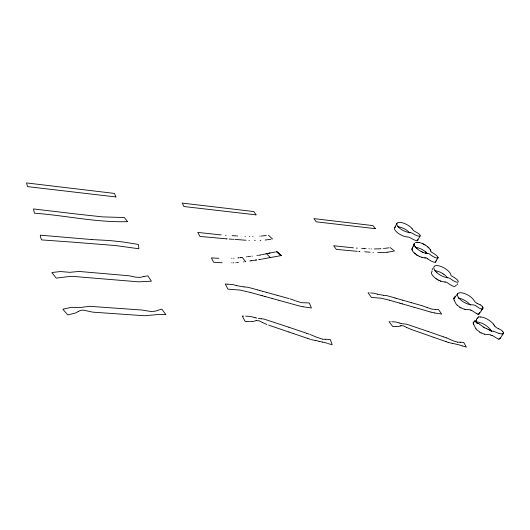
<?xml version="1.0" encoding="UTF-8"?>
<svg xmlns="http://www.w3.org/2000/svg" width="530" height="530" viewBox="0 0 530 530"><rect width="100%" height="100%" fill="white"/><g stroke="black" fill="none" stroke-linecap="round" stroke-linejoin="round"><path stroke-width="0.79" d="M412.035 248.981L412.035 249.014A9.268 3.723 28 0 0 412.022 249.213M412.055 248.868L412.048 248.895A8.964 3.604 28 0 1 412.108 248.736M476.218 320.411L476.059 321.577M476.245 320.319L476.649 319.159M431.996 270.088L432.712 268.511M414.347 243.502L413.214 246.125L414.414 243.363A9.626 3.862 29.6 0 1 414.526 243.19M413.274 245.986L412.135 248.596A7.943 3.193 27.9 0 1 412.221 248.418M476.682 319.08L477.139 318.205M394.665 227.695L396.95 223.329M417.786 240.196L420.164 235.843M436.614 260.038L435.488 261.913L437.932 257.924M457.682 283.769L456.595 285.378M499.989 338.67L503.308 333.622M482.558 308.586L479.464 313.694A3.763 1.57 31.5 0 0 479.524 313.601A3.889 1.623 32.5 0 0 479.557 313.005M481.174 310.852L482.75 308.44M481.227 310.626L482.876 308.261M457.688 293.673L453.846 298.615M453.6 298.575L455.542 296.296L453.607 298.529M475.178 320.604L473.217 322.869L473.542 322.823M475.059 320.736L473.138 322.843M412.38 248.206L412.393 248.186A8.387 3.372 27.9 0 0 412.26 248.351M412.453 248.126L412.877 247.788M477.788 317.523L478.484 317.172M400.256 325.976L398.938 326.427A10.103 4.856 29.2 0 1 398.447 326.493L396.168 326.533M400.349 325.937L401.025 325.672M415.361 242.554L415.712 242.429A9.626 3.862 29.6 0 1 416.871 242.263L417.011 242.256M502.977 333.86L502.076 333.973M499.406 339.048L498.438 339.127M454.402 298.496L453.918 298.609M401.111 325.645L403.443 325.857L406.377 327.295M256.129 320.597L253.254 321.425A11.223 6.201 23.6 0 1 252.565 321.498L249.869 321.538M266.424 253.731L269.565 253.115M265.729 253.883L265.378 253.956M265.159 254.002L262.463 254.572M276.627 251.704L281.032 255.612L281.47 255.506L276.932 251.571L276.521 251.684L280.893 255.486M394.532 251.041L390.173 247.603M275.03 252.035L275.474 251.942M261.966 254.672L261.608 254.744M274.494 252.148L270.28 252.976M260.806 254.903L260.078 255.049M393.373 251.273L387.973 252.148M270.585 257.514L273.149 257.043M478.762 314.058L478.464 314.104A3.889 1.934 38.7 0 1 478.166 314.151M260.038 255.056L259.687 255.122M269.849 257.653L262.337 259.051M269.359 253.154L269.922 253.048M269.525 253.121L269.154 253.194M268.279 253.353L268.624 253.294M279.694 255.857L280.483 255.712M256.248 320.57L259.157 320.816L262.449 322.459M259.09 255.235L258.448 255.347M279.224 255.944L273.579 256.964M251.935 260.608L254.221 260.263M251.637 260.661L251.266 260.727M251.22 260.733L250.75 260.82M261.635 259.177L261.111 259.269M250.438 260.873L249.776 260.985M260.515 259.369L260.038 259.448M247.596 256.699L250.498 256.315M272.533 239.037L268.485 235.254M259.779 259.488L259.362 259.554M389.007 247.795L384.409 248.418M246.808 256.825L246.443 256.878M257.56 255.493L256.858 255.593M258.991 259.614L258.594 259.673M271.015 239.275L265.126 240.017M245.662 261.641L245.198 261.707M256.838 259.925L256.281 260.005M244.091 261.86L243.469 261.946M256.235 260.005L255.559 260.098M255.513 260.104L254.784 260.19M242.316 257.441L245.602 261.648M387.761 252.174L386.549 252.306M266.232 235.532L265.55 235.605M241.72 257.514L241.316 257.56M241.024 257.593L240.647 257.633M265.093 235.658L264.397 235.731M240.587 257.64L240.143 257.686M252.505 256.116L252.002 256.169M240.09 257.693L239.732 257.732M263.927 235.784L261.316 236.029M383.515 248.517L383.091 248.557M238.679 257.832L238.328 257.865M386.178 252.34L385.635 252.386M238.261 257.871L237.924 257.905M238.427 262.496L237.99 262.529M260.177 236.122L259.839 236.148M237.539 262.569L237.076 262.602M385.005 252.439L377.738 252.605M460.186 342.208L463.717 342.413L466.367 347.064L462.458 345.938M460.259 342.201L457.953 342.201A2.551 1.166 31.3 0 1 457.748 342.175L457.609 342.148M380.891 248.742L380.527 248.769M435.309 309.401L431.731 309.123L427.213 307.552M435.534 309.387L437.879 309.434A18.007 8.063 30.4 0 1 438.482 309.52L441.642 314.065L434.839 312.985M236.267 262.655L235.797 262.688M380.129 248.789L374.425 248.954M325.745 339.273L323.055 339.246A2.796 1.504 27.4 0 1 322.81 339.22L322.81 339.22M325.844 339.266L330.283 339.505L332.164 344.699L328.03 343.599M260.846 240.355L260.111 240.395M233.975 258.19L233.637 258.203M233.743 262.794L233.379 262.807M232.014 258.282L231.663 258.296M232.147 262.853L231.782 262.86M383.501 295.263L386.84 295.647L394.949 297.933M383.342 295.27L377.42 294.196M253.035 236.479L252.658 236.486M243.932 286.876L248.073 287.3L257.54 289.864M243.846 286.876L236.917 285.716M255.235 240.527L254.559 240.527M249.815 236.512L249.418 236.506M391.71 321.723L395.102 321.895A11.448 5.545 29.7 0 1 395.678 321.988L398.52 322.743M393.591 326.473L395.738 326.52M445.352 282.033L446.565 282.185L447.923 283.133A8.414 3.452 29.4 0 0 448.771 283.749C450.149 284.623 455.747 288.287 455.548 285.458M245.668 316.158L249.842 316.37A12.707 7.122 24.1 0 1 250.551 316.476L253.883 317.318M246.271 321.452L249.186 321.524M361.599 248.318L364.554 248.497M445.246 282.026L444.564 282.006M393.161 326.467L392.65 326.453L389.126 321.664L390.206 321.69M245.907 321.445L245.125 321.425L242.283 316.079L243.707 316.112M232.127 235.625L236.161 235.89M371.411 248.895L371.046 248.881M245.403 236.426L244.993 236.413M218.916 258.276L211.357 257.924L213.669 262.27L219.519 262.648M491.9 331.091L492.986 331.164M364.746 251.783L370.046 252.194M222.183 262.767L220.029 262.675M425.497 257.911L425.974 257.938M234.923 239.394L244.211 240.117M249.365 240.408L248.941 240.388M425.371 257.905L424.305 257.832M369.258 248.808L368.893 248.789M261.8 318.828L263.324 318.941A8.208 4.551 24.7 0 1 263.808 319.007L288.79 327.209M428.154 331.482L406.662 324.208A7.413 3.544 29.9 0 0 406.272 324.148L402.204 323.704M261.654 318.822L258.269 318.411M233.717 239.335L232.975 239.295M370.649 292.957L373.968 293.249A11.097 5.227 28.2 0 1 374.385 293.322L377.353 294.17M357.193 248.153L356.259 248.093M228.026 284.193L232.61 284.57A12.342 6.599 22.7 0 1 233.12 284.656L236.758 285.663M373.425 252.426L372.988 252.399M227.715 284.173L227.264 284.146M232.279 239.255L229.225 239.056M246.026 240.236L244.761 240.156M226.085 235.34L225.508 235.307M226.946 284.126L225.237 284.027L227.966 289.155L240.07 290.069L250.12 292.381M491.827 331.084L490.932 330.939M369.158 292.871L368.052 292.805L371.444 297.443L381.15 298.191L389.596 300.232M366.144 248.623L365.766 248.596M359.89 251.511L359.34 251.472M237.672 236.009L236.85 235.949M359.095 251.452L358.731 251.425M365.057 248.537L364.607 248.504M501.99 333.973L499.088 333.469M478.139 314.104L477.901 314.085A3.432 1.941 45.8 0 1 477.696 314.098M315.502 340.558L316.529 340.664A6.082 3.332 27.5 0 1 316.768 340.704L318.961 341.307M227.185 238.898L226.807 238.871M315.423 340.551L315.688 340.578M315.781 340.585L311.13 339.584M226.734 238.864L199.923 236.426L197.783 232.412L221.275 234.942M452.249 343.387L448.168 342.367M452.282 343.394L453.117 343.486A5.552 2.577 31.6 0 1 453.309 343.513L459.305 344.931A2.564 1.179 31.6 0 1 459.517 344.97L462.352 345.904M357.346 251.313L336.378 249.411L333.681 245.721L352.649 247.788M353.464 247.868L353.099 247.835M421.092 251.452L421.277 251.551A9.335 3.743 29.6 0 0 423.801 252.677L423.967 252.744A9.381 3.763 29.6 0 0 424.444 252.903L424.603 252.956A9.421 3.783 29.6 0 0 426.869 253.486L427.67 253.565A7.387 2.968 29.6 0 0 427.995 253.578L428.498 253.572A1.047 0.424 29.9 0 1 428.657 253.598A0.967 0.391 29.9 0 1 429.121 253.777A1.02 0.411 29.9 0 1 429.307 253.883L429.87 254.32A6.81 2.723 29.9 0 0 430.267 254.645L430.426 254.771A7.559 3.021 29.9 0 0 430.797 255.043L431.639 255.626A9.229 3.683 29.9 0 0 432.036 255.877L432.924 256.421A9.176 3.657 29.9 0 0 433.401 256.686L433.586 256.785A8.506 3.392 29.9 0 0 434.07 257.037L434.255 257.13A7.506 2.994 30 0 0 434.739 257.355L434.931 257.441A6.294 2.517 30 0 0 435.415 257.64L435.6 257.706A5.148 2.06 30 0 0 436.071 257.871L436.256 257.924A4.015 1.61 30 0 0 436.7 258.037A3.518 1.411 30 0 0 436.866 258.07A3.087 1.239 30 0 0 437.263 258.11A2.703 1.08 30 0 0 437.402 258.11A2.498 1 30 0 0 437.707 258.064A2.305 0.927 30.1 0 0 437.972 257.871M465.525 309.447L468.831 309.646A12.594 10.938 -22 0 1 470.064 309.845L470.335 309.924M322.657 342.142L323.903 342.294A2.802 1.524 27.7 0 1 324.161 342.347L327.381 343.36M322.565 342.128L319.126 341.353M303.081 306.751L311.428 308.003L309.341 303.041L308.897 302.974A19.709 10.269 26.5 0 0 308.168 302.882L301.543 302.69L295.773 300.934M302.955 306.738L298.894 305.883M418.057 242.323L417.905 242.303A9.566 3.842 29.6 0 0 416.991 242.276M434.766 312.978L430.969 312.124M426.054 257.944L426.484 258.037A0.868 0.351 28.1 0 1 426.663 258.11L426.723 258.136A1.411 0.57 28.2 0 1 427.114 258.375A2.08 0.848 28.1 0 1 427.279 258.488L427.816 258.912M410.551 232.657L409.365 232.531A8.897 3.445 27.1 0 1 400.296 228.702A10.123 3.915 27.1 0 1 399.03 227.675A7.89 3.061 27 0 1 398.176 226.827A8.977 3.478 27.1 0 1 400.707 222.441A8.977 3.478 27.1 0 1 412.128 228.695M322.551 339.18L315.721 336.875M418.462 242.376L418.627 242.402A9.494 3.809 29.6 0 1 419.051 242.482L419.217 242.521M416.408 247.457L416.567 247.483A9.063 3.644 28 0 1 418.23 247.881L418.395 247.927A8.937 3.591 28 0 1 420.813 248.861L420.979 248.941A8.745 3.498 28 0 1 421.443 249.179L421.628 249.259A8.977 3.65 28 0 1 422.039 249.444L423.112 250.087A7.327 2.862 28.2 0 1 423.318 250.233L423.503 250.319A5.187 2.04 28.1 0 1 423.947 250.591L424.643 251.114A8.619 3.458 28 0 1 425.033 251.406L425.173 251.525A8.957 3.604 28 0 1 427.18 253.519L427.246 253.605M457.536 342.142L453.673 341.022L446.823 338.014M426.478 253.426L426.352 253.406A9.335 3.743 29.6 0 1 425.895 253.307L425.769 253.28M498.346 339.114L492.025 335.311M499.055 333.463L494.424 331.588A4.326 1.888 30.2 0 0 493.225 331.184M419.23 256.295L419.416 256.374A7.135 3.021 28 0 0 419.594 256.48L420.74 256.911A8.95 3.531 27.8 0 0 421.204 257.03L421.403 257.149A8.871 3.564 28 0 0 423.132 257.633L423.894 257.779A7.446 2.988 27.9 0 0 424.318 257.845M401.634 323.578L401.117 323.466M256.758 318.093L254.93 317.629M400.865 323.406L399.474 323.035M422.662 257.52L422.529 257.487A9.023 3.624 28 0 1 422.046 257.348L421.867 257.295M419.654 242.627L419.833 242.667A9.381 3.763 29.6 0 1 420.283 242.8L420.462 242.853A9.315 3.736 29.6 0 1 424.232 244.482L424.391 244.575A9.196 3.69 29.6 0 1 424.855 244.84L425.033 244.946M477.676 314.038L476.656 313.621M484.334 334.165L481.233 332.833M464.234 309.215L461.093 307.851M290.327 298.947L295.137 300.642M264.808 296.429L265.437 296.608M278.873 300.311L298.469 305.757M259.395 290.38L259.813 290.5M277.183 295.309L289.234 298.642M250.246 292.414L260.932 295.362M261.118 295.415L261.754 295.588M261.986 295.654L262.535 295.806M262.668 295.839L264.583 296.369M272.062 298.436L278.647 300.245M257.726 289.917L258.978 290.268M259.952 290.533L262.675 291.295M262.906 291.354L266.776 292.427M266.868 292.454L277.005 295.263M265.669 296.668L271.969 298.41M402.118 303.822L402.654 303.975M414.003 307.228L402.734 303.995M414.115 307.254L430.897 312.104M254.903 317.622L254.334 317.457M411.572 302.723L402.793 300.199M422.357 305.817L427.167 307.532M396.374 298.344L396.652 298.423M411.644 302.743L421.986 305.711M389.709 300.265L399.514 303.074M400.289 303.299L401.925 303.763M399.706 303.127L400.176 303.266M396.135 298.277L394.989 297.946M396.851 298.483L402.754 300.185M399.275 322.975L398.931 322.869M478.139 323.618L477.166 323.287M310.209 334.51L315.323 336.663M306.559 333.264L309.401 334.238M293.381 333.549L307.175 338.233M307.228 338.253L310.467 339.359M288.843 327.229L306.36 333.198M288.923 332.032L293.189 333.489M268.644 325.122L288.83 331.999M446.571 337.928L446.24 337.809M446.035 341.618L445.326 341.38M446.075 341.638L448.042 342.327M443.531 336.861L446.035 337.736M433.268 337.166L445.24 341.346M428.194 331.495L443.405 336.815M432.977 337.067L411.638 329.594M411.26 329.461L406.464 327.348M471.508 310.282L476.424 313.469M266.915 324.512L262.628 322.565M490.866 330.912L489.985 330.475M440.284 280.953L439.416 280.602M423.298 252.485L423.112 252.412A9.196 3.69 29.6 0 1 417.567 249.1L417.421 248.974A9.235 3.71 29.6 0 1 415.705 247.278L415.666 247.232A9.374 3.763 29.6 0 1 414.559 245.542L414.513 245.443M498.757 328.858L500.221 329.514A3.955 1.669 31.7 0 1 501.519 330.342L501.612 330.415A4.213 1.769 31.7 0 1 502.639 331.382M498.65 328.812L496.703 327.812A4.525 1.895 31.5 0 1 495.934 327.242L495.908 327.229A4.518 1.895 31.5 0 1 494.854 326.202M422.894 243.807L423.079 243.893A9.189 3.69 29.6 0 1 428.757 247.815L428.876 247.941M486.249 328.507L487.673 329.176M486.136 328.454L484.658 327.712M438.211 280.039L438.277 280.072A5.697 2.524 29.2 0 0 439.178 280.555M417.945 255.632L418.104 255.725A8.778 3.564 28 0 0 418.382 255.91L418.753 256.063A5.26 2.206 28.1 0 0 419.237 256.242M442.63 273.506L441.51 272.87A9.593 3.935 29.1 0 0 434.785 270.737M488.925 329.839L489.912 330.435M479.405 324.174L483.314 326.917M417.236 255.221L417.693 255.493A8.48 3.405 28 0 0 417.945 255.593M442.782 273.599L442.881 273.659A5.598 2.226 29.2 0 1 443.636 274.189M436.912 279.297L437.296 279.529A8.937 3.644 29 0 0 438.231 279.979M459.934 307.168L457.158 305.174M479.862 332.025L477.093 330.038A10.077 9.865 27.7 0 1 476.026 328.878M415.573 254.055L416.375 254.645M435.998 278.681L435.309 278.164A7.506 3.153 28.8 0 1 434.845 277.766A9.593 3.935 29.1 0 1 432.228 271.221M415.136 253.711L414.884 253.506A9.189 3.683 28 0 1 414.645 253.314L414.526 253.194M427.789 246.92L427.935 247.046A9.215 3.697 29.6 0 1 429.181 248.259L429.293 248.391A9.341 3.75 29.6 0 1 429.903 249.153L429.989 249.272A9.401 3.77 29.6 0 1 430.194 249.584L430.274 249.703M425.537 251.829L425.669 251.949A8.897 3.578 28 0 1 426.007 252.247L426.133 252.366M417.044 248.649L416.905 248.524A9.215 3.697 29.6 0 1 416.11 247.735L416.004 247.623M414.195 252.883L414.082 252.777A8.924 3.584 28 0 1 413.374 252.022L413.274 251.902A8.964 3.604 28 0 1 412.499 250.783L412.439 250.677M266.524 253.711L270.333 257.56M475.973 328.898L473.813 324.685M491.615 331.409L490.946 330.448M494.795 326.129L494.145 325.175M493.437 324.148L494.092 325.095M415.348 246.834L415.255 246.708A9.427 3.783 29.6 0 1 414.394 245.138L414.374 245.072A9.566 3.842 29.6 0 1 414.374 243.456M412.068 228.682L413.241 230.278A3.008 1.153 27.3 0 0 414.281 231.1L417.19 232.683A5.532 2.147 27.4 0 1 417.733 233.028A6.287 2.438 27.4 0 1 418.879 233.889L419.29 234.253A3.988 1.544 27.5 0 1 419.833 234.863A4.127 1.597 27.5 0 1 420.051 235.234L420.177 235.764A2.643 1.02 27.5 0 1 419.932 236.095L419.17 236.208A4.081 1.577 27.5 0 1 418.104 236.049L417.136 235.751A5.843 2.259 27.4 0 1 415.142 234.856L412.479 233.313A3.352 1.305 27.4 0 0 410.558 232.663M470.269 305.015L470.216 304.949A8.798 3.717 30.3 0 0 469.54 304.147L469.368 303.962A10.249 4.333 30.2 0 0 468.553 303.16L468.427 303.047A9.639 4.074 30.2 0 0 467.42 302.206L467.221 302.047A9.792 4.141 30.3 0 0 458.178 298.039M430.44 250.008L430.698 250.564A9.103 3.65 29.6 0 1 430.784 250.809L430.817 250.922A6.771 2.716 29.6 0 1 430.87 251.187M473.78 324.592L473.389 323.605M454.137 300.099L453.62 298.662M454.17 300.179L456.217 304.2A9.308 9.268 21.2 0 0 457.132 305.094M473.369 323.545L473.131 322.876M395.625 226.966A8.904 3.498 27.1 0 0 395.102 230.206A9.752 3.829 27.1 0 0 395.877 231.219A7.963 3.127 27.1 0 0 396.718 232.067A10.083 3.955 27.1 0 0 397.977 233.101A8.155 3.206 27.1 0 0 399.335 234.028A9.01 3.538 27.1 0 0 407.04 236.936L408.206 237.029A3.339 1.318 27.4 0 1 410.127 237.678L412.777 239.222A5.187 2.034 27.5 0 0 413.367 239.52A6.009 2.352 27.5 0 0 414.765 240.11L415.732 240.408A4.068 1.597 27.5 0 0 416.799 240.567L417.554 240.448A2.63 1.034 27.5 0 0 417.806 240.11L417.686 239.58A4.114 1.616 27.5 0 0 417.62 239.454M397.732 226.734A8.904 3.498 27.1 0 1 409.624 232.895M430.353 249.756A9.315 3.736 29.6 0 1 430.526 250.061M430.883 251.286A3.869 1.544 29.9 0 0 430.936 251.551A1.563 0.623 29.9 0 0 431.003 251.67A1.192 0.477 29.9 0 0 431.109 251.829L431.268 251.988A0.868 0.344 29.8 0 0 431.427 252.101L432.381 252.638A7.5 3.021 29.9 0 1 432.559 252.737L432.738 252.836A8.301 3.346 29.9 0 1 433.03 253.009L435.223 254.473A9.454 3.816 29.9 0 1 435.633 254.784L435.792 254.91A8.579 3.458 30 0 1 436.183 255.235L436.329 255.361A7.566 3.047 30 0 1 436.687 255.692L436.819 255.818A6.426 2.584 30 0 1 437.144 256.149L437.263 256.275A5.187 2.087 30 0 1 437.542 256.606L437.634 256.732A4.061 1.63 30 0 1 437.84 257.05A3.578 1.438 30 0 1 437.906 257.169A3.127 1.252 30 0 1 438.012 257.454M438.065 257.534A2.498 1 30 0 1 438.045 257.765M417.984 242.369A9.427 3.783 29.6 0 1 419.575 242.674M414.268 244.655A9.626 3.862 29.6 0 1 414.228 244.396M412.353 250.597A9.189 3.683 28 0 1 411.982 249.57M415.156 247.291A9.189 3.683 28 0 1 416.302 247.417M412.048 249.544A9.189 3.697 28 0 1 412.022 249.305M414.506 253.254A8.778 3.564 28 0 1 414.168 252.942M415.613 254.022A7.321 2.981 27.8 0 1 415.228 253.724M416.746 254.831A4.717 1.987 28 0 1 416.447 254.619M416.838 254.983A3.253 1.471 27.3 0 1 416.666 254.877M417.117 255.248A5.737 2.537 27.4 0 1 416.772 255.036M427.796 258.918A6.989 2.816 28.3 0 0 428.2 259.216L428.379 259.329A8.95 3.564 28.4 0 0 428.591 259.468L430.44 260.621A9.255 3.697 28.3 0 0 430.671 260.747L430.85 260.846A8.719 3.485 28.3 0 0 431.321 261.091L431.506 261.184A7.844 3.134 28.4 0 0 431.983 261.403L432.169 261.489A6.757 2.703 28.4 0 0 432.646 261.688L432.831 261.76A5.572 2.233 28.4 0 0 433.301 261.933L433.48 261.992A4.366 1.749 28.4 0 0 433.938 262.125L434.11 262.165A3.279 1.318 28.4 0 0 434.534 262.237A2.842 1.139 28.4 0 0 434.686 262.251A2.458 0.987 28.4 0 0 435.037 262.244A2.193 0.881 28.4 0 0 435.15 262.217A2.074 0.828 28.5 0 0 435.375 262.111M435.494 261.84A2.16 0.868 28.5 0 1 435.428 262.045M435.408 261.482A2.69 1.08 28.5 0 1 435.488 261.747M436.852 272.559A9.884 4.054 30.6 0 1 434.673 266A9.884 4.054 30.6 0 1 444.458 268.12L445.226 268.597A9.56 3.922 30.6 0 1 445.73 268.929L446.214 269.273A9.374 3.849 30.6 0 1 450.911 274.99L450.964 275.229A1.855 0.755 30.9 0 0 451.05 275.441L451.176 275.62A1.676 0.682 30.9 0 0 451.944 276.17L452.481 276.468A7.268 2.994 31 0 1 452.786 276.633C461.988 281.847 458.437 284.796 451.07 279.197A7.241 2.961 30.9 0 1 450.096 278.442L447.883 277.634A10.68 4.386 30.5 0 1 447.539 277.621L447.433 277.614A9.898 4.061 30.6 0 1 442.894 276.415A9.639 3.962 30.6 0 1 441.251 275.633L440.748 275.361A9.547 3.922 30.6 0 1 438.635 274.03L438.177 273.699A9.639 3.962 30.6 0 1 436.766 272.546M443.69 274.162A9.242 3.869 28.9 0 1 447.539 277.972M444.458 281.947A8.805 3.578 28.6 0 1 440.867 281.092M440.914 281.271A9.48 3.895 29 0 1 440.298 281.039M436.998 279.191A4.73 1.968 28.9 0 1 436.13 278.621M477.126 303.398A4.207 1.729 30.4 0 1 476.059 302.703A4.836 1.987 30.4 0 1 475.827 302.531A4.107 1.689 30.4 0 1 474.959 301.749A3.849 1.583 30.4 0 1 474.8 301.57L473.542 299.735A9.003 3.743 30.1 0 0 472.846 298.907L472.68 298.728A10.096 4.2 30.1 0 0 471.885 297.946L471.74 297.814A9.765 4.061 30.1 0 0 457.589 294.004A9.765 4.061 30.1 0 0 468.573 304.286L468.825 304.359A10.09 4.2 30.1 0 0 469.885 304.618L470.123 304.664A8.931 3.717 30.2 0 0 471.104 304.79L471.316 304.803A14.568 6.049 30 0 0 471.972 304.816L473.29 304.856A3.471 1.451 30.5 0 1 473.522 304.902A4.247 1.776 30.6 0 1 474.622 305.247A4.737 1.981 30.6 0 1 474.893 305.353A3.962 1.656 30.6 0 1 476.019 305.929A3.69 1.544 30.5 0 1 476.271 306.088L478.57 307.718A3.2 1.325 30.6 0 0 478.828 307.864A3.849 1.59 30.6 0 0 479.968 308.387A4.22 1.749 30.6 0 0 480.233 308.48A4.061 1.683 30.6 0 0 481.28 308.732A3.995 1.656 30.6 0 0 481.505 308.758A4.028 1.669 30.6 0 0 482.393 306.645A3.995 1.656 30.6 0 0 482.24 306.473M477.126 303.392A3.306 1.365 30.4 0 0 477.384 303.531L479.902 304.651A3.578 1.477 30.6 0 1 480.16 304.79M480.16 304.79A3.743 1.55 30.6 0 1 481.207 305.499A4.061 1.683 30.6 0 1 482.26 306.433M482.439 308.645A3.995 1.656 30.6 0 1 482.293 308.698M482.837 307.413A3.995 1.656 30.6 0 1 482.89 307.572M482.909 308.175A3.995 1.656 30.6 0 1 482.856 308.288M465.459 309.387A9.328 8.811 61.3 0 1 464.247 309.129M470.269 310.103A12.621 10.978 -22.3 0 1 471.435 310.428M476.642 313.654A4.498 3.538 66.5 0 1 476.41 313.508M479.014 314.078A4.81 2.001 28.1 0 1 478.862 314.138M479.392 313.674A4.399 1.729 25 0 1 478.782 313.899M479.431 312.495A4.041 1.716 30.2 0 1 479.604 312.985M460.948 308.069A11.932 4.419 29.9 0 1 459.755 307.36M484.579 327.924A10.229 5.254 31.8 0 1 483.181 327.096M478.139 323.413A6.897 3.418 51.2 0 1 479.259 323.837M477.099 323.254A4.783 2.922 -44.8 0 1 476.384 322.671M476.337 322.618A4.194 2.557 -44.6 0 1 476.046 321.67M477.378 318.503A8.102 3.823 75.8 0 1 477.775 317.874M478.365 316.986A10.209 4.651 36.5 0 1 479.16 316.721M479.551 317.053A10.269 4.247 30.1 0 1 480.564 317.053M480.558 316.947A10.262 4.386 31.5 0 1 488.779 320.074L488.865 320.127A10.315 4.372 31.3 0 1 490.104 320.994L490.197 321.067A10.11 4.286 31.3 0 1 491.343 321.988L491.429 322.068A10.752 4.565 31.2 0 1 492.436 323.022L492.516 323.101A9.46 4.008 31.3 0 1 493.377 324.069M502.758 331.462A4.22 1.789 31.6 0 1 503.374 332.429M503.295 332.462A4.2 1.749 32.2 0 1 503.454 333.264M503.493 333.35A4.213 1.802 30.1 0 1 502.943 333.761M487.991 329.143A8.049 2.027 18.3 0 1 489.203 329.806M484.347 334.099A9.706 9.136 64.6 0 0 485.606 334.364L489.091 334.602A13.091 11.17 -21.6 0 1 490.548 334.841M490.568 335.106A13.051 11.176 -22.1 0 1 491.933 335.49M500.002 338.59A4.531 1.835 26.3 0 1 499.32 338.909M500.022 337.789A4.081 1.729 33.6 0 1 500.042 338.551M490.263 329.408A15.668 6.784 31.3 0 1 490.893 330.369M490.197 329.335A9.381 4.035 31.4 0 0 489.362 328.355L489.289 328.275A10.626 4.578 31.4 0 0 488.302 327.308L488.216 327.229A10.09 4.339 31.4 0 0 487.09 326.294L487.017 326.235A10.222 4.406 31.4 0 0 477.404 322.068M476.384 322.174A10.189 4.366 31.2 0 1 477.411 322.187M475.364 321.929A12.588 5.492 32 0 1 475.894 321.783M481.134 333.105A12.25 4.631 30.9 0 1 479.696 332.264M78.592 311.362L75.306 313.064L67.767 314.939L62.838 309.209L71.391 307.34L80.838 307.446L89.497 306.3L142.086 310.043L150.97 311.521L155.012 311.229L161.809 309.103L165.883 314.608L157.463 314.562L144.617 315.748L92.849 312.157L83.23 310.123L80.527 310.348L78.592 311.362M143.855 276.474L141.695 277.064A12.117 6.572 17.7 0 1 139.204 277.356L135.514 277.117L128.87 275.746L79.023 271.453L69.721 272.321L60.466 271.539L51.9 272.513L56.18 278.118L68.264 276.64A38.432 22.353 14.6 0 1 71.126 276.508L72.1 276.494A44.016 25.751 14.6 0 1 75.068 276.561L138.628 281.841L151.408 281.191L147.857 275.852L143.855 276.474M127.558 221.659C96.288 222.613 65.501 215.458 34.417 213.179L33.483 208.933L76.956 214.087A33.602 17.165 15.5 0 1 78.327 214.226L102.456 216.889L124.345 217.532L127.558 221.659M91.75 239.56L40.287 235.181L40.499 236.724A27.275 14.197 14.6 0 0 40.936 238.301L41.585 239.904L73.061 242.17A114.208 67.522 15.1 0 1 75.611 242.382L115.514 245.542L138.847 248.756L138.734 247.318A40.3 20.802 16.2 0 0 138.549 245.874L138.29 244.436L123.086 241.978L109.498 240.527L91.75 239.56M256.03 214.862L184.023 206.534L182.194 203.089L253.91 211.556L256.03 214.862M375.425 228.675L316.244 221.831L313.912 218.638L372.915 225.601L375.425 228.675M115.931 196.955L27.553 186.626L26.5 182.936L114.42 193.41L115.931 196.955"/></g></svg>
